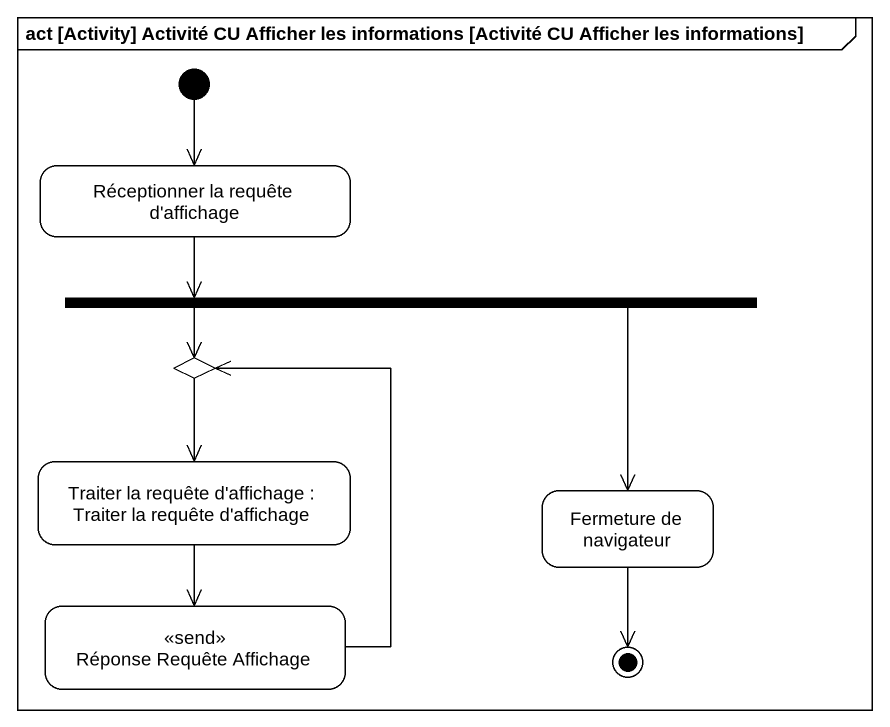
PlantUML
@startuml
mainframe act [Activity] Activité CU Afficher les informations [Activité CU Afficher les informations]
hide empty description
state "Réceptionner la requête d'affichage" as Réceptionner_la_requête_d
state fork1 <<fork>>
state choice1 <<choice>>
state "Traiter la requête d'affichage : Traiter la requête d'affichage" as Traiter_la_requête_d
state "Fermeture de navigateur" as Fermeture_de_navigateur
state "Réponse Requête Affichage" as Réponse_Requête_Affichage <<send>>
[*] --> Réceptionner_la_requête_d
Réceptionner_la_requête_d -right-> fork1
fork1 -left-> choice1
fork1 --> Fermeture_de_navigateur
choice1 --> Traiter_la_requête_d
Traiter_la_requête_d --> Réponse_Requête_Affichage
Réponse_Requête_Affichage -up-> choice1
Fermeture_de_navigateur --> [*]
@enduml
